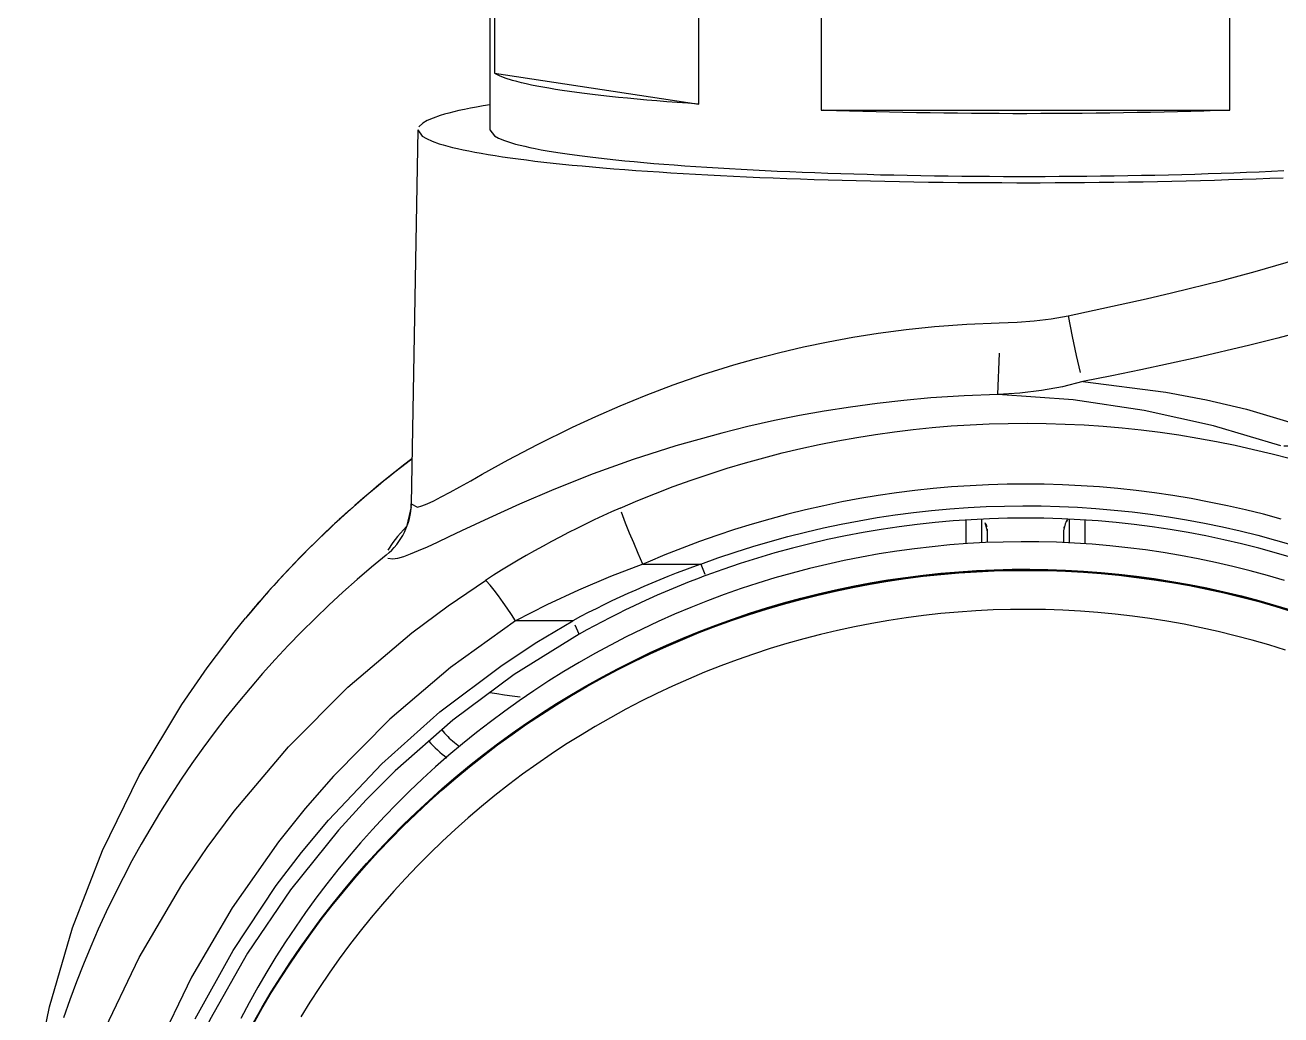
# Model space of a CAD drawing. Header units: millimetres. Extents: x 441156 to 441876, y 4514765 to 4515211.
# Drawn here: x 441489.4904 to 441489.6299, y 4515047.0373 to 4515047.1473 of the extents above; entities that cross this region are included whole.
import ezdxf

# ---------------------------------------------------------------- set-up
doc = ezdxf.new("R2010")
doc.units = ezdxf.units.MM
doc.layers.add('Terminale_sfiato', color=7, linetype='Continuous')

msp = doc.modelspace()

# ---------------------------------------------------------------- linework, layer by layer
at = {"layer": 'Terminale_sfiato', "color": 254, "linetype": 'Continuous'}
for p, q in [((441489.5420003175, 4515047.159725713), (441489.5420003175, 4515047.135699125)), ((441489.5425193608, 4515047.159042238), (441489.5425193608, 4515047.141989014)), ((441489.5652184797, 4515047.138562396), (441489.5652184797, 4515047.15561562)), ((441489.5788011986, 4515047.154932147), (441489.5788011986, 4515047.137878922)), ((441489.6241994364, 4515047.137878922), (441489.6241994364, 4515047.154932147)), ((441489.5425193608, 4515047.141989014), (441489.5652184797, 4515047.138562396)), ((441489.5788011986, 4515047.137878922), (441489.6241994364, 4515047.137878922)), ((441489.5340003962, 4515047.135708109), (441489.5332715531, 4515047.094111656)), ((441489.5332713887, 4515047.094083862), (441489.5332666024, 4515047.093933113)), ((441489.5948603352, 4515047.092320561), (441489.5948603352, 4515047.08968211)), ((441489.5966632903, 4515047.089787467), (441489.5966632903, 4515047.092422169)), ((441489.5970049705, 4515047.092064589), (441489.5972458005, 4515047.091117933)), ((441489.6057548344, 4515047.091117933), (441489.6059945646, 4515047.092060268)), ((441489.6063373446, 4515047.092422169), (441489.6063373446, 4515047.089787467)), ((441489.6081402998, 4515047.08968211), (441489.6081402998, 4515047.092320561)), ((441489.5972458005, 4515047.091117933), (441489.5972458005, 4515047.089814414)), ((441489.6057548344, 4515047.089814414), (441489.6057548344, 4515047.091117933)), ((441489.5590091589, 4515047.087413468), (441489.5654338136, 4515047.087413468)), ((441489.5512051327, 4515047.08112115), (441489.5448630988, 4515047.08112115)), ((441489.538061679, 4515047.067600005), (441489.5386421919, 4515047.067161098))]:
    msp.add_line(p, q, dxfattribs=at)
for points in [[(441489.5652184797, 4515047.138562396, 0), (441489.5640080833, 4515047.138645758, 0), (441489.5628228906, 4515047.138731827, 0), (441489.5616636984, 4515047.138820546, 0), (441489.5605312861, 4515047.138911853, 0), (441489.5594264147, 4515047.139005688, 0), (441489.5583498272, 4515047.139101989, 0), (441489.5573022472, 4515047.13920069, 0), (441489.5562843789, 4515047.139301725, 0), (441489.5552969066, 4515047.139405025, 0), (441489.5543404942, 4515047.139510523, 0), (441489.5534157844, 4515047.139618145, 0), (441489.5525233991, 4515047.139727821, 0), (441489.551663938, 4515047.139839477, 0), (441489.550837979, 4515047.139953037, 0), (441489.5500460773, 4515047.140068425, 0), (441489.5492887652, 4515047.140185564, 0), (441489.5485665518, 4515047.140304374, 0), (441489.5478799227, 4515047.140424777, 0), (441489.5472293393, 4515047.14054669, 0), (441489.5466152391, 4515047.140670032, 0), (441489.546038035, 4515047.140794721, 0), (441489.5454981147, 4515047.140920672, 0), (441489.5449958415, 4515047.141047801, 0), (441489.5445315529, 4515047.141176022, 0), (441489.5441055609, 4515047.141305248, 0), (441489.5437181521, 4515047.141435394, 0), (441489.5433695868, 4515047.141566372, 0), (441489.5430600994, 4515047.141698092, 0), (441489.5427898978, 4515047.141830469, 0), (441489.5425591638, 4515047.141963411, 0), (441489.5425193608, 4515047.141989014, 0)], [(441489.5420003175, 4515047.138477193, 0), (441489.541242084, 4515047.138350143, 0), (441489.5405195578, 4515047.138221523, 0), (441489.539833167, 4515047.138091408, 0), (441489.5391833183, 4515047.137959874, 0), (441489.5385703968, 4515047.137827002, 0), (441489.5379947659, 4515047.137692869, 0), (441489.5374567663, 4515047.137557553, 0), (441489.5369567171, 4515047.137421138, 0), (441489.5364949146, 4515047.137283701, 0), (441489.5360716323, 4515047.137145326, 0), (441489.5356871212, 4515047.137006093, 0), (441489.535341609, 4515047.136866085, 0), (441489.5350353006, 4515047.136725388, 0), (441489.5347683773, 4515047.136584081, 0), (441489.5345409975, 4515047.13644225, 0), (441489.5343532957, 4515047.136299978, 0), (441489.5342053833, 4515047.136157351, 0), (441489.534097348, 4515047.136014451, 0), (441489.5340292536, 4515047.135871366, 0), (441489.5340011406, 4515047.135728178, 0), (441489.5340003962, 4515047.135708109, 0)], [(441489.6241994364, 4515047.137878922, 0), (441489.6227659084, 4515047.137829243, 0), (441489.6213180848, 4515047.137782821, 0), (441489.6198569388, 4515047.137739685, 0), (441489.6183834528, 4515047.137699865, 0), (441489.6168986173, 4515047.137663389, 0), (441489.6154034304, 4515047.137630279, 0), (441489.6138988973, 4515047.137600559, 0), (441489.6123860293, 4515047.137574248, 0), (441489.6108658435, 4515047.137551365, 0), (441489.6093393619, 4515047.137531925, 0), (441489.6078076105, 4515047.13751594, 0), (441489.6062716191, 4515047.137503421, 0), (441489.6047324202, 4515047.137494378, 0), (441489.6031910486, 4515047.137488815, 0), (441489.6016485404, 4515047.137486737, 0), (441489.6001059326, 4515047.137488145, 0), (441489.598564262, 4515047.137493039, 0), (441489.5970245653, 4515047.137501414, 0), (441489.5954878774, 4515047.137513265, 0), (441489.5939552312, 4515047.137528584, 0), (441489.5924276572, 4515047.137547362, 0), (441489.5909061821, 4515047.137569585, 0), (441489.5893918289, 4515047.137595238, 0), (441489.5878856155, 4515047.137624304, 0), (441489.5863885544, 4515047.137656764, 0), (441489.5849016521, 4515047.137692596, 0), (441489.5834259081, 4515047.137731775, 0), (441489.5819623145, 4515047.137774276, 0), (441489.5805118551, 4515047.13782007, 0), (441489.579075505, 4515047.137869124, 0), (441489.5788011986, 4515047.137878922, 0)], [(441489.5340003962, 4515047.135708109, 0), (441489.5340178864, 4515047.135564908, 0), (441489.5340753646, 4515047.135421787, 0), (441489.5341727969, 4515047.13527883, 0), (441489.5343101255, 4515047.135136123, 0), (441489.5344872691, 4515047.134993748, 0), (441489.5347041226, 4515047.134851792, 0), (441489.5349605575, 4515047.134710338, 0), (441489.535256422, 4515047.13456947, 0), (441489.5355915407, 4515047.134429271, 0), (441489.535965715, 4515047.134289824, 0), (441489.5363787231, 4515047.134151214, 0), (441489.5368303204, 4515047.13401352, 0), (441489.5373202392, 4515047.133876825, 0), (441489.5378481892, 4515047.133741209, 0), (441489.5384138577, 4515047.133606754, 0), (441489.5390169093, 4515047.133473539, 0), (441489.5396569868, 4515047.133341643, 0), (441489.5403337107, 4515047.133211143, 0), (441489.5410466802, 4515047.133082118, 0), (441489.5417954728, 4515047.132954644, 0), (441489.5425796448, 4515047.132828796, 0), (441489.5433987313, 4515047.132704649, 0), (441489.5442522471, 4515047.132582276, 0), (441489.5451396866, 4515047.13246175, 0), (441489.5460605235, 4515047.132343143, 0), (441489.5470142126, 4515047.132226524, 0), (441489.5480001885, 4515047.132111963, 0), (441489.549017867, 4515047.131999528, 0), (441489.550066645, 4515047.131889285, 0), (441489.5511459011, 4515047.1317813, 0), (441489.5522549959, 4515047.131675635, 0), (441489.5533932719, 4515047.131572356, 0), (441489.5545600547, 4515047.131471522, 0), (441489.5557546529, 4515047.131373193, 0), (441489.5569763587, 4515047.131277427, 0), (441489.5582244481, 4515047.131184282, 0), (441489.5594981815, 4515047.131093811, 0), (441489.5607968041, 4515047.13100607, 0), (441489.5621195464, 4515047.13092111, 0), (441489.5634656246, 4515047.130838981, 0), (441489.5648342411, 4515047.130759732, 0), (441489.5662245848, 4515047.13068341, 0), (441489.5676358318, 4515047.130610061, 0), (441489.569067146, 4515047.130539726, 0), (441489.570517679, 4515047.13047245, 0), (441489.5719865715, 4515047.130408269, 0), (441489.5734729531, 4515047.130347225, 0), (441489.5749759427, 4515047.130289352, 0), (441489.5764946499, 4515047.130234685, 0), (441489.5780281748, 4515047.130183255, 0), (441489.5795756085, 4515047.130135095, 0), (441489.5811360342, 4515047.130090231, 0), (441489.5827085272, 4515047.13004869, 0), (441489.5842921556, 4515047.130010499, 0), (441489.5858859811, 4515047.129975677, 0), (441489.5874890592, 4515047.129944248, 0), (441489.5891004399, 4515047.129916229, 0), (441489.5907191685, 4515047.129891637, 0), (441489.5923442856, 4515047.129870486, 0), (441489.5939748284, 4515047.129852789, 0), (441489.5956098305, 4515047.129838556, 0), (441489.5972483231, 4515047.129827796, 0), (441489.5988893353, 4515047.129820515, 0), (441489.6005318948, 4515047.129816717, 0), (441489.6015003175, 4515047.129816112, 0)], [(441489.5420003175, 4515047.135699125, 0), (441489.5420203166, 4515047.135564682, 0), (441489.5420803007, 4515047.135430329, 0), (441489.5421802293, 4515047.135296157, 0), (441489.5423200352, 4515047.135162256, 0), (441489.5424996246, 4515047.135028715, 0), (441489.5427188766, 4515047.134895626, 0), (441489.5429776439, 4515047.134763076, 0), (441489.5432757525, 4515047.134631156, 0), (441489.5436130021, 4515047.134499953, 0), (441489.5439891658, 4515047.134369557, 0), (441489.5444039908, 4515047.134240055, 0), (441489.5448571984, 4515047.134111533, 0), (441489.5453484837, 4515047.133984079, 0), (441489.5458775166, 4515047.133857777, 0), (441489.5464439415, 4515047.133732714, 0), (441489.5470473774, 4515047.133608973, 0), (441489.5476874188, 4515047.133486636, 0), (441489.5483636354, 4515047.133365787, 0), (441489.5490755728, 4515047.133246506, 0), (441489.5498227521, 4515047.133128874, 0), (441489.5506046711, 4515047.13301297, 0), (441489.5514208043, 4515047.132898871, 0), (441489.552270603, 4515047.132786656, 0), (441489.5531534959, 4515047.132676397, 0), (441489.5540688895, 4515047.132568171, 0), (441489.5550161685, 4515047.13246205, 0), (441489.5559946959, 4515047.132358105, 0), (441489.5570038141, 4515047.132256405, 0), (441489.5580428447, 4515047.13215702, 0), (441489.5591110892, 4515047.132060017, 0), (441489.5602078293, 4515047.131965459, 0), (441489.5613323281, 4515047.131873412, 0), (441489.5624838293, 4515047.131783936, 0), (441489.563661559, 4515047.131697093, 0), (441489.5648647255, 4515047.13161294, 0), (441489.5660925199, 4515047.131531533, 0), (441489.5673441169, 4515047.131452928, 0), (441489.568618675, 4515047.131377177, 0), (441489.5699153375, 4515047.131304333, 0), (441489.5712332328, 4515047.131234442, 0), (441489.5725714748, 4515047.131167552, 0), (441489.5739291639, 4515047.131103709, 0), (441489.5753053876, 4515047.131042955, 0), (441489.5766992204, 4515047.130985332, 0), (441489.5781097256, 4515047.130930877, 0), (441489.5795359549, 4515047.130879628, 0), (441489.5809769496, 4515047.130831618, 0), (441489.5824317408, 4515047.130786881, 0), (441489.5838993508, 4515047.130745445, 0), (441489.5853787928, 4515047.13070734, 0), (441489.5868690725, 4515047.130672591, 0), (441489.5883691877, 4515047.13064122, 0), (441489.5898781304, 4515047.13061325, 0), (441489.5913948859, 4515047.130588698, 0), (441489.5929184346, 4515047.130567582, 0), (441489.5944477525, 4515047.130549916, 0), (441489.5959818113, 4515047.130535711, 0), (441489.59751958, 4515047.130524977, 0), (441489.5990600247, 4515047.130517721, 0), (441489.6006021098, 4515047.130513949, 0), (441489.6021447987, 4515047.130513662, 0), (441489.6036870544, 4515047.130516862, 0), (441489.6052278401, 4515047.130523545, 0), (441489.60676612, 4515047.130533706, 0), (441489.60830086, 4515047.130547341, 0), (441489.6098310284, 4515047.130564439, 0), (441489.6113555966, 4515047.130584989, 0), (441489.6128735396, 4515047.130608976, 0), (441489.6143838371, 4515047.130636386, 0), (441489.6158854737, 4515047.130667198, 0), (441489.6173774402, 4515047.130701393, 0), (441489.6188587333, 4515047.130738948, 0), (441489.6203283574, 4515047.130779837, 0), (441489.6217853245, 4515047.130824034, 0), (441489.6232286552, 4515047.130871507, 0), (441489.6246573793, 4515047.130922226, 0), (441489.6260705362, 4515047.130976156, 0), (441489.627467176, 4515047.131033261, 0), (441489.6288463599, 4515047.131093504, 0), (441489.6302071606, 4515047.131156841, 0)], [(441489.6015003175, 4515047.129816112, 0), (441489.603143333, 4515047.129817856, 0), (441489.6047853748, 4515047.129823083, 0), (441489.6064254701, 4515047.129831794, 0), (441489.6080626468, 4515047.12984398, 0), (441489.6096959349, 4515047.129859637, 0), (441489.6113243665, 4515047.129878754, 0), (441489.6129469767, 4515047.12990132, 0), (441489.6145628039, 4515047.12992732, 0), (441489.6161708907, 4515047.129956743, 0), (441489.6177702842, 4515047.129989567, 0), (441489.6193600364, 4515047.130025774, 0), (441489.6209392056, 4515047.130065344, 0), (441489.6225068559, 4515047.130108252, 0), (441489.6240620583, 4515047.130154473, 0), (441489.6256038913, 4515047.130203979, 0), (441489.6271314412, 4515047.130256742, 0), (441489.6286438029, 4515047.13031273, 0), (441489.6301400801, 4515047.13037191, 0)], [(441489.6062424244, 4515047.115026345, 0), (441489.6120238088, 4515047.116266929, 0), (441489.6148986222, 4515047.116913493, 0), (441489.617721311, 4515047.117572154, 0), (441489.6234502731, 4515047.11899832, 0), (441489.627002851, 4515047.119956998, 0), (441489.6304685271, 4515047.120960215, 0), (441489.6338611504, 4515047.122020239, 0), (441489.6370926165, 4515047.12311558, 0), (441489.6403868185, 4515047.124335483, 0), (441489.6435363743, 4515047.12561918, 0)], [(441489.6481997188, 4515047.118555205, 0), (441489.6432908225, 4515047.116700184, 0), (441489.638072486, 4515047.11497176, 0), (441489.6325791108, 4515047.113361578, 0), (441489.6295389925, 4515047.112544786, 0), (441489.6264372886, 4515047.111757099, 0), (441489.6204464837, 4515047.110344951, 0), (441489.6173779275, 4515047.109668105, 0), (441489.6143056426, 4515047.109016611, 0), (441489.6111003467, 4515047.108361031, 0), (441489.6078747786, 4515047.107722609, 0)], [(441489.5985626598, 4515047.114249313, 0), (441489.5986665576, 4515047.114252089, 0), (441489.6005605599, 4515047.114329726, 0), (441489.602454964, 4515047.114470642, 0), (441489.6043538784, 4515047.114695393, 0), (441489.6062424244, 4515047.115026345, 0)], [(441489.6062424244, 4515047.115026345, 0), (441489.6062899243, 4515047.114769446, 0), (441489.6063380057, 4515047.114512225, 0), (441489.6063866101, 4515047.114254995, 0), (441489.6064356783, 4515047.113998069, 0), (441489.6064851503, 4515047.113741761, 0), (441489.606534966, 4515047.113486382, 0), (441489.6065850648, 4515047.113232245, 0), (441489.6066353854, 4515047.112979657, 0), (441489.6066858667, 4515047.112728928, 0), (441489.6067364471, 4515047.112480362, 0), (441489.606787065, 4515047.112234263, 0), (441489.6068376589, 4515047.11199093, 0), (441489.6068881668, 4515047.11175066, 0), (441489.6069385274, 4515047.111513744, 0), (441489.6069886793, 4515047.111280474, 0), (441489.6070385614, 4515047.111051131, 0), (441489.607088113, 4515047.110825996, 0), (441489.6071372736, 4515047.110605343, 0), (441489.6071859833, 4515047.110389442, 0), (441489.6072341829, 4515047.110178553, 0), (441489.6072818136, 4515047.109972937, 0), (441489.6073288173, 4515047.109772841, 0), (441489.6073751368, 4515047.10957851, 0), (441489.6074207157, 4515047.109390181, 0), (441489.6074654984, 4515047.109208084, 0), (441489.6075094304, 4515047.10903244, 0), (441489.6075524581, 4515047.108863463, 0), (441489.6075945292, 4515047.108701359, 0), (441489.6076355923, 4515047.108546325, 0), (441489.6076755974, 4515047.108398551, 0), (441489.6077144959, 4515047.108258217, 0), (441489.6077522402, 4515047.108125493, 0), (441489.6077887844, 4515047.108000541, 0), (441489.6078240841, 4515047.107883514, 0), (441489.6078580961, 4515047.107774554, 0), (441489.6078747786, 4515047.107722609, 0)], [(441489.5332714806, 4515047.094102978, 0), (441489.5333145682, 4515047.093900713, 0), (441489.5334445826, 4515047.093776484, 0), (441489.533663492, 4515047.093729781, 0), (441489.5339692706, 4515047.093760359, 0), (441489.5344499366, 4515047.093896238, 0), (441489.5350508182, 4515047.094134763, 0), (441489.5357741386, 4515047.094472267, 0), (441489.5365983295, 4515047.094892481, 0), (441489.5375826691, 4515047.095420941, 0), (441489.5386814858, 4515047.096027962, 0), (441489.5398686067, 4515047.096691797, 0), (441489.5411585593, 4515047.097413592, 0), (441489.5440335445, 4515047.098997025, 0), (441489.5472841791, 4515047.10071444, 0), (441489.5511719471, 4515047.102640933, 0), (441489.5537546052, 4515047.103837817, 0), (441489.5564829609, 4515047.105028706, 0), (441489.5593733302, 4515047.106207544, 0), (441489.5623640203, 4515047.107338206, 0), (441489.5656561088, 4515047.108479152, 0), (441489.5690897516, 4515047.109555312, 0), (441489.5716141788, 4515047.110273313, 0), (441489.5742037232, 4515047.110946378, 0), (441489.5768553641, 4515047.111569693, 0), (441489.5795645512, 4515047.112138588, 0), (441489.5823271557, 4515047.112648629, 0), (441489.5851373964, 4515047.113095729, 0), (441489.5882542925, 4515047.113507597, 0), (441489.5914125207, 4515047.113835744, 0), (441489.5949744427, 4515047.11409856, 0), (441489.5985626598, 4515047.114249313, 0)], [(441489.5984422639, 4515047.106264065, 0), (441489.598453292, 4515047.106293979, 0), (441489.5984640573, 4515047.106332949, 0), (441489.5984745468, 4515047.106380927, 0), (441489.5984847476, 4515047.106437855, 0), (441489.5984946472, 4515047.106503665, 0), (441489.5985042338, 4515047.106578273, 0), (441489.5985134955, 4515047.106661591, 0), (441489.5985224211, 4515047.106753517, 0), (441489.5985309997, 4515047.106853939, 0), (441489.5985392208, 4515047.106962734, 0), (441489.5985470745, 4515047.107079769, 0), (441489.5985545511, 4515047.107204904, 0), (441489.5985616417, 4515047.107337984, 0), (441489.5985683374, 4515047.107478849, 0), (441489.5985746302, 4515047.107627324, 0), (441489.5985805125, 4515047.107783232, 0), (441489.5985859769, 4515047.10794638, 0), (441489.5985910169, 4515047.108116571, 0), (441489.5985956264, 4515047.108293598, 0), (441489.5985997996, 4515047.108477243, 0), (441489.5986035316, 4515047.108667284, 0), (441489.5986068178, 4515047.10886349, 0), (441489.5986096542, 4515047.10906562, 0), (441489.5986120373, 4515047.10927343, 0), (441489.5986139642, 4515047.109486666, 0), (441489.5986154326, 4515047.109705066, 0), (441489.5986164407, 4515047.109928368, 0), (441489.5986169872, 4515047.110156297, 0), (441489.5986170716, 4515047.110388575, 0), (441489.5986166936, 4515047.110624921, 0), (441489.5986158538, 4515047.110865046, 0), (441489.5986145532, 4515047.111108657, 0), (441489.5986127933, 4515047.111355458, 0), (441489.5986105763, 4515047.111605149, 0), (441489.5986079049, 4515047.111857424, 0), (441489.5986047824, 4515047.112111976, 0), (441489.5986012126, 4515047.112368497, 0), (441489.5985971997, 4515047.112626672, 0), (441489.5985927487, 4515047.112886187, 0), (441489.5985878651, 4515047.113146726, 0), (441489.5985825548, 4515047.113407971, 0), (441489.5985768242, 4515047.113669606, 0), (441489.5985706804, 4515047.113931309, 0), (441489.5985641307, 4515047.114192764, 0), (441489.5985626598, 4515047.114249313, 0)], [(441489.6078747786, 4515047.107722609, 0), (441489.6056049162, 4515047.107140596, 0), (441489.6032750946, 4515047.106715902, 0), (441489.6008770294, 4515047.106428897, 0), (441489.5984422639, 4515047.106264065, 0)], [(441489.6078747786, 4515047.107722609, 0), (441489.6170854003, 4515047.106546387, 0), (441489.6216182693, 4515047.105679084, 0), (441489.626055035, 4515047.104642273, 0), (441489.6349467455, 4515047.101987675, 0)], [(441489.5984422639, 4515047.106264065, 0), (441489.5947065846, 4515047.106126674, 0), (441489.590999175, 4515047.105887245, 0), (441489.587990495, 4515047.105616845, 0), (441489.5850183566, 4515047.105282558, 0), (441489.5820594573, 4515047.104882826, 0), (441489.5791516607, 4515047.104424535, 0), (441489.5792121982, 4515047.104434744, 0), (441489.5763903755, 4515047.103928596, 0), (441489.5736293388, 4515047.103373063, 0), (441489.570654633, 4515047.102706966, 0), (441489.5677646538, 4515047.101992066, 0), (441489.5626743947, 4515047.100567857, 0), (441489.557907847, 4515047.099040449, 0), (441489.5534797235, 4515047.09745168, 0), (441489.5491212573, 4515047.095729042, 0), (441489.5453013787, 4515047.094094734, 0), (441489.541879026, 4515047.092542491, 0), (441489.5388674997, 4515047.091126357, 0), (441489.5374360624, 4515047.090446853, 0), (441489.5361288949, 4515047.089831045, 0), (441489.5350216228, 4515047.089320709, 0), (441489.5340286146, 4515047.088881214, 0), (441489.5331486271, 4515047.088518097, 0), (441489.5323968349, 4515047.088242931, 0), (441489.5317439126, 4515047.08805242, 0), (441489.531225539, 4515047.087965299, 0), (441489.530683413, 4515047.088052179, 0), (441489.530496655, 4515047.088429924, 0)], [(441489.6298744871, 4515047.100551303, 0), (441489.6223899402, 4515047.102783445, 0), (441489.6146994697, 4515047.104498561, 0), (441489.6146727913, 4515047.104503513, 0), (441489.606817093, 4515047.105667056, 0), (441489.5984422639, 4515047.106264065, 0)], [(441489.5564925811, 4515047.093652365, 0), (441489.558435992, 4515047.094482267, 0), (441489.5603948138, 4515047.095275398, 0), (441489.5623683454, 4515047.096031475, 0), (441489.5643558808, 4515047.096750227, 0), (441489.5663567085, 4515047.097431396, 0), (441489.5683701126, 4515047.098074739, 0), (441489.5703953726, 4515047.098680026, 0), (441489.5724317638, 4515047.09924704, 0), (441489.5744785574, 4515047.099775579, 0), (441489.5765350208, 4515047.100265453, 0), (441489.5786004183, 4515047.100716486, 0), (441489.5806740108, 4515047.101128517, 0), (441489.582755056, 4515047.1015014, 0), (441489.5848428094, 4515047.101834999, 0), (441489.5869365238, 4515047.102129197, 0), (441489.58903545, 4515047.102383888, 0), (441489.5911388368, 4515047.10259898, 0), (441489.5932459315, 4515047.102774397, 0), (441489.5953559801, 4515047.102910076, 0), (441489.5974682275, 4515047.103005969, 0), (441489.5995819179, 4515047.10306204, 0), (441489.6016962947, 4515047.10307827, 0), (441489.6038106014, 4515047.103054654, 0), (441489.6059240813, 4515047.102991199, 0), (441489.6080359782, 4515047.102887928, 0), (441489.6101455363, 4515047.102744879, 0), (441489.6122520006, 4515047.102562102, 0), (441489.6143546173, 4515047.102339664, 0), (441489.616452634, 4515047.102077642, 0), (441489.6185453, 4515047.101776132, 0), (441489.6206318662, 4515047.101435241, 0), (441489.6227115861, 4515047.101055091, 0), (441489.6247837153, 4515047.100635818, 0), (441489.6268475125, 4515047.100177573, 0), (441489.628902239, 4515047.099680519, 0), (441489.6309471594, 4515047.099144833, 0)], [(441489.6349467455, 4515047.101987675, 0), (441489.6345404375, 4515047.101740872, 0), (441489.6341346245, 4515047.101516081, 0), (441489.633729801, 4515047.101313575, 0), (441489.6333264601, 4515047.101133602, 0), (441489.6329250933, 4515047.100976381, 0), (441489.6325261895, 4515047.100842101, 0), (441489.6321302349, 4515047.10073093, 0), (441489.6317377117, 4515047.100643001, 0), (441489.6313490982, 4515047.100578421, 0), (441489.6309648679, 4515047.100537268, 0), (441489.6305854889, 4515047.100519595, 0), (441489.6302114234, 4515047.100525421, 0), (441489.6298744871, 4515047.100551303, 0)], [(441489.6299181825, 4515047.092428818, 0), (441489.6279343171, 4515047.092960773, 0), (441489.6259404318, 4515047.093454152, 0), (441489.6239372825, 4515047.093908768, 0), (441489.6219256285, 4515047.094324448, 0), (441489.6199062321, 4515047.094701035, 0), (441489.617879859, 4515047.095038385, 0), (441489.6158472772, 4515047.095336372, 0), (441489.6138092572, 4515047.095594882, 0), (441489.6117665715, 4515047.095813816, 0), (441489.6097199942, 4515047.095993094, 0), (441489.6076703014, 4515047.096132645, 0), (441489.6056182698, 4515047.096232418, 0), (441489.6035646773, 4515047.096292375, 0), (441489.6015103023, 4515047.096312491, 0), (441489.5994559235, 4515047.096292762, 0), (441489.5974023196, 4515047.096233193, 0), (441489.5953502691, 4515047.096133807, 0), (441489.5933005497, 4515047.095994642, 0), (441489.5912539386, 4515047.095815751, 0), (441489.5892112112, 4515047.0955972, 0), (441489.5871731421, 4515047.095339075, 0), (441489.5851405038, 4515047.095041472, 0), (441489.5831140666, 4515047.094704502, 0), (441489.5810945988, 4515047.094328296, 0), (441489.5790828658, 4515047.093912996, 0), (441489.5770796302, 4515047.093458758, 0), (441489.5750856512, 4515047.092965755, 0), (441489.5731016847, 4515047.092434173, 0), (441489.5711284829, 4515047.091864215, 0), (441489.5691667934, 4515047.091256097, 0), (441489.5672173601, 4515047.090610048, 0), (441489.5652809218, 4515047.089926314, 0), (441489.5633582124, 4515047.089205152, 0), (441489.5614499609, 4515047.08844684, 0), (441489.5595568905, 4515047.087651661, 0), (441489.5590091589, 4515047.087413468, 0)], [(441489.5332598775, 4515047.093803239, 0), (441489.5332274046, 4515047.093433643, 0), (441489.5331740882, 4515047.093060212, 0), (441489.5331081276, 4515047.092725728, 0), (441489.5330336089, 4515047.092425919, 0), (441489.5329534581, 4515047.09215661, 0), (441489.5328698803, 4515047.091914463, 0), (441489.5327848241, 4515047.091697417, 0), (441489.5327004732, 4515047.091505043, 0), (441489.5326198461, 4515047.091338987, 0), (441489.5325476482, 4515047.091203683, 0), (441489.5324915914, 4515047.091107505, 0), (441489.5324644758, 4515047.091064523, 0), (441489.5324640518, 4515047.091063887, 0)], [(441489.5590091589, 4515047.087413468, 0), (441489.5589213282, 4515047.087612697, 0), (441489.5588336046, 4515047.087812347, 0), (441489.5587460948, 4515047.088012175, 0), (441489.5586589056, 4515047.088211937, 0), (441489.5585721431, 4515047.08841139, 0), (441489.558485913, 4515047.088610291, 0), (441489.5584003204, 4515047.088808397, 0), (441489.5583154696, 4515047.089005467, 0), (441489.5582314639, 4515047.089201261, 0), (441489.5581484058, 4515047.089395541, 0), (441489.5580663963, 4515047.089588069, 0), (441489.5579855355, 4515047.089778612, 0), (441489.5579059218, 4515047.089966938, 0), (441489.5578276522, 4515047.090152815, 0), (441489.5577508221, 4515047.090336019, 0), (441489.5576755251, 4515047.090516326, 0), (441489.5576018529, 4515047.090693516, 0), (441489.5575298953, 4515047.090867374, 0), (441489.5574597399, 4515047.091037687, 0), (441489.5573914723, 4515047.091204248, 0), (441489.5573251756, 4515047.091366854, 0), (441489.5572609305, 4515047.091525308, 0), (441489.5571988154, 4515047.091679416, 0), (441489.5571389059, 4515047.09182899, 0), (441489.5570812751, 4515047.091973848, 0), (441489.5570259931, 4515047.092113813, 0), (441489.5569731272, 4515047.092248715, 0), (441489.5569227419, 4515047.09237839, 0), (441489.5568748987, 4515047.092502681, 0), (441489.5568296557, 4515047.092621434, 0), (441489.556787068, 4515047.092734504, 0), (441489.5567471877, 4515047.092841757, 0), (441489.5567100632, 4515047.092943059, 0), (441489.5566757398, 4515047.093038289, 0), (441489.5566442593, 4515047.093127329, 0), (441489.5566156601, 4515047.09321007, 0), (441489.556589977, 4515047.093286414, 0), (441489.5565672413, 4515047.093356266, 0), (441489.5565474807, 4515047.093419541, 0), (441489.5565307193, 4515047.093476162, 0), (441489.5565169774, 4515047.093526061, 0), (441489.5565062719, 4515047.093569176, 0), (441489.5564986158, 4515047.093605455, 0), (441489.5564940184, 4515047.093634853, 0), (441489.5564925811, 4515047.093652365, 0)], [(441489.5654338136, 4515047.087413468, 0), (441489.5673432057, 4515047.088102443, 0), (441489.5692658489, 4515047.088753821, 0), (441489.5712009973, 4515047.08936735, 0), (441489.5731479002, 4515047.089942791, 0), (441489.5751058022, 4515047.090479922, 0), (441489.5770739438, 4515047.090978534, 0), (441489.5790515615, 4515047.091438433, 0), (441489.5810378881, 4515047.091859441, 0), (441489.583032153, 4515047.092241396, 0), (441489.5850335825, 4515047.092584147, 0), (441489.5870414002, 4515047.092887564, 0), (441489.5890548271, 4515047.093151527, 0), (441489.5910730822, 4515047.093375935, 0), (441489.5930953826, 4515047.0935607, 0), (441489.5951209435, 4515047.093705752, 0), (441489.5971489793, 4515047.093811032, 0), (441489.5991787032, 4515047.093876502, 0), (441489.6012093278, 4515047.093902134, 0), (441489.6032400652, 4515047.09388792, 0), (441489.6052701276, 4515047.093833866, 0), (441489.6072987277, 4515047.09373999, 0), (441489.6093250783, 4515047.093606331, 0), (441489.6113483933, 4515047.093432941, 0), (441489.6133678877, 4515047.093219885, 0), (441489.6153827782, 4515047.092967247, 0), (441489.6173922831, 4515047.092675125, 0), (441489.6193956228, 4515047.092343633, 0), (441489.6213920201, 4515047.091972899, 0), (441489.6233807005, 4515047.091563066, 0), (441489.6253608925, 4515047.091114295, 0), (441489.627331828, 4515047.090626758, 0), (441489.6292927422, 4515047.090100645, 0), (441489.6312428745, 4515047.08953616, 0)], [(441489.6313166996, 4515047.088080622, 0), (441489.6293837184, 4515047.088650887, 0), (441489.6274397603, 4515047.089182835, 0), (441489.6254855905, 4515047.089676256, 0), (441489.6235219786, 4515047.090130957, 0), (441489.6215496973, 4515047.090546758, 0), (441489.6195695231, 4515047.090923496, 0), (441489.6175822357, 4515047.091261022, 0), (441489.6155886172, 4515047.091559203, 0), (441489.6135894526, 4515047.091817923, 0), (441489.6115855289, 4515047.092037079, 0), (441489.6095776349, 4515047.092216584, 0), (441489.6075665611, 4515047.09235637, 0), (441489.6055530992, 4515047.092456379, 0), (441489.6035380418, 4515047.092516573, 0), (441489.6015221822, 4515047.092536929, 0), (441489.5995063141, 4515047.092517437, 0), (441489.5974912309, 4515047.092458108, 0), (441489.595477726, 4515047.092358961, 0), (441489.5934665919, 4515047.092220038, 0), (441489.5914586206, 4515047.092041393, 0), (441489.5894546023, 4515047.091823096, 0), (441489.5874553261, 4515047.091565234, 0), (441489.585461579, 4515047.091267907, 0), (441489.5834741459, 4515047.090931233, 0), (441489.5814938092, 4515047.090555345, 0), (441489.5795213485, 4515047.090140389, 0), (441489.5775575402, 4515047.089686531, 0), (441489.5756031575, 4515047.089193947, 0), (441489.5736589698, 4515047.088662833, 0), (441489.5717257424, 4515047.088093397, 0), (441489.5698042364, 4515047.087485864, 0), (441489.5678952083, 4515047.086840472, 0), (441489.5659994094, 4515047.086157476, 0), (441489.5659584394, 4515047.086142246, 0)], [(441489.5327392268, 4515047.09161775, 0), (441489.5323968349, 4515047.091241607, 0), (441489.5317446374, 4515047.090485732, 0), (441489.531225539, 4515047.089825035, 0), (441489.530683413, 4515047.088988698, 0), (441489.530496655, 4515047.088429924, 0)], [(441489.6302738739, 4515047.085603641, 0), (441489.6283754857, 4515047.086163661, 0), (441489.6264661283, 4515047.08668536, 0), (441489.6245465811, 4515047.087168529, 0), (441489.6226176275, 4515047.087612968, 0), (441489.6206800548, 4515047.088018496, 0), (441489.6187346537, 4515047.088384948, 0), (441489.6167822185, 4515047.088712174, 0), (441489.6148235459, 4515047.089000041, 0), (441489.6128594354, 4515047.089248431, 0), (441489.6108906887, 4515047.089457243, 0), (441489.6089181092, 4515047.089626391, 0), (441489.6069425021, 4515047.089755807, 0), (441489.6049646739, 4515047.089845438, 0), (441489.6029854316, 4515047.089895247, 0), (441489.6010055831, 4515047.089905214, 0), (441489.5990259366, 4515047.089875334, 0), (441489.5970473, 4515047.08980562, 0), (441489.595070481, 4515047.089696101, 0), (441489.5930962862, 4515047.089546821, 0), (441489.5911255216, 4515047.089357841, 0), (441489.5891589915, 4515047.089129237, 0), (441489.5871974986, 4515047.088861105, 0), (441489.5852418434, 4515047.088553553, 0), (441489.5832928242, 4515047.088206705, 0), (441489.5813512363, 4515047.087820705, 0), (441489.5794178724, 4515047.087395709, 0), (441489.5774935215, 4515047.086931891, 0), (441489.575578969, 4515047.08642944, 0), (441489.5736749964, 4515047.085888563, 0), (441489.5717823809, 4515047.085309478, 0), (441489.5699018947, 4515047.084692422, 0), (441489.5680343055, 4515047.084037649, 0), (441489.5661803756, 4515047.083345423, 0), (441489.5643408616, 4515047.082616028, 0), (441489.5625165144, 4515047.081849763, 0), (441489.5607080785, 4515047.081046939, 0), (441489.5589162921, 4515047.080207884, 0), (441489.5571418864, 4515047.079332941, 0), (441489.5553855859, 4515047.078422467, 0), (441489.5536481071, 4515047.077476834, 0), (441489.5519301594, 4515047.076496427, 0), (441489.5502324438, 4515047.075481646, 0), (441489.5485556534, 4515047.074432906, 0), (441489.5469004725, 4515047.073350635, 0), (441489.5452675768, 4515047.072235275, 0), (441489.5436576325, 4515047.07108728, 0), (441489.5420712969, 4515047.069907119, 0), (441489.5405092174, 4515047.068695275, 0), (441489.5389720316, 4515047.067452242, 0), (441489.537460367, 4515047.066178526, 0), (441489.5359748403, 4515047.064874647, 0), (441489.5345160582, 4515047.063541139, 0), (441489.5330846158, 4515047.062178546, 0), (441489.5316810975, 4515047.060787423, 0), (441489.5303060761, 4515047.059368338, 0), (441489.5289601128, 4515047.057921871, 0), (441489.5276437571, 4515047.056448611, 0), (441489.5263575461, 4515047.054949161, 0), (441489.5251020048, 4515047.053424131, 0), (441489.5238776457, 4515047.051874146, 0), (441489.5226849685, 4515047.050299836, 0), (441489.5215244601, 4515047.048701845, 0), (441489.520396594, 4515047.047080825, 0), (441489.5193018307, 4515047.045437438, 0), (441489.5182406168, 4515047.043772355, 0), (441489.5172133857, 4515047.042086254, 0), (441489.5162205565, 4515047.040379824, 0), (441489.5152625345, 4515047.038653763, 0), (441489.5143397107, 4515047.036908773, 0)], [(441489.530496655, 4515047.088429924, 0), (441489.5288601176, 4515047.087082083, 0), (441489.527249356, 4515047.085703772, 0), (441489.5256649419, 4515047.08429548, 0), (441489.5241074375, 4515047.082857707, 0), (441489.5225773953, 4515047.081390962, 0), (441489.5210753584, 4515047.079895766, 0), (441489.5196018597, 4515047.078372651, 0), (441489.5181574221, 4515047.076822156, 0), (441489.5167425582, 4515047.075244831, 0), (441489.51535777, 4515047.073641237, 0), (441489.5140035489, 4515047.072011942, 0), (441489.5126803754, 4515047.070357525, 0), (441489.511388719, 4515047.068678572, 0), (441489.5101290381, 4515047.066975679, 0), (441489.5089017796, 4515047.065249451, 0), (441489.5077073791, 4515047.063500499, 0), (441489.5065462604, 4515047.061729446, 0), (441489.5054188354, 4515047.059936918, 0), (441489.5043255044, 4515047.058123553, 0), (441489.503266655, 4515047.056289994, 0), (441489.5022426633, 4515047.05443689, 0), (441489.5012538924, 4515047.052564901, 0), (441489.5003006933, 4515047.05067469, 0), (441489.4993834041, 4515047.048766927, 0), (441489.4985023504, 4515047.04684229, 0), (441489.4976578449, 4515047.044901462, 0), (441489.4968501871, 4515047.042945131, 0), (441489.4960796636, 4515047.040973992, 0), (441489.495346548, 4515047.038988744, 0), (441489.4946511003, 4515047.036990091, 0)], [(441489.5157369372, 4515047.036468334, 0), (441489.5167124041, 4515047.038184672, 0), (441489.5177224775, 4515047.039881028, 0), (441489.518766745, 4515047.041556711, 0), (441489.5198447804, 4515047.043211036, 0), (441489.5209561438, 4515047.044843328, 0), (441489.5221003816, 4515047.046452921, 0), (441489.5232770265, 4515047.048039158, 0), (441489.5244855987, 4515047.049601391, 0), (441489.5257256045, 4515047.051138983, 0), (441489.526996538, 4515047.052651307, 0), (441489.5282978805, 4515047.054137744, 0), (441489.5296291008, 4515047.055597688, 0), (441489.5309896555, 4515047.057030545, 0), (441489.5323789893, 4515047.058435727, 0), (441489.5337965352, 4515047.059812662, 0), (441489.5352417145, 4515047.061160789, 0), (441489.5367139375, 4515047.062479557, 0), (441489.5382126033, 4515047.063768426, 0), (441489.5397371001, 4515047.065026873, 0), (441489.5412868058, 4515047.066254382, 0), (441489.5428610877, 4515047.067450453, 0), (441489.5444593034, 4515047.068614597, 0), (441489.5460808006, 4515047.069746342, 0), (441489.5477249175, 4515047.070845221, 0), (441489.5493909828, 4515047.071910789, 0), (441489.5510783168, 4515047.07294261, 0), (441489.5527862307, 4515047.073940263, 0), (441489.5545140274, 4515047.074903341, 0), (441489.5562610016, 4515047.075831451, 0), (441489.5580264404, 4515047.076724214, 0), (441489.5598096232, 4515047.077581265, 0), (441489.5616098222, 4515047.078402255, 0), (441489.5634263025, 4515047.079186848, 0), (441489.5652583229, 4515047.079934726, 0), (441489.5671051356, 4515047.080645581, 0), (441489.5689659867, 4515047.081319124, 0), (441489.5708401169, 4515047.08195508, 0), (441489.572726761, 4515047.08255319, 0), (441489.5746251493, 4515047.083113209, 0), (441489.5765345066, 4515047.083634909, 0), (441489.5784540538, 4515047.084118078, 0), (441489.5803830075, 4515047.084562517, 0), (441489.5823205803, 4515047.084968044, 0), (441489.5842659812, 4515047.085334497, 0), (441489.5862184165, 4515047.085661723, 0), (441489.5881770891, 4515047.085949589, 0), (441489.5901411995, 4515047.08619798, 0), (441489.5921099463, 4515047.086406792, 0), (441489.5940825258, 4515047.08657594, 0), (441489.5960581328, 4515047.086705356, 0), (441489.5980359612, 4515047.086794987, 0), (441489.6000152034, 4515047.086844795, 0), (441489.6019950518, 4515047.086854762, 0), (441489.6039746984, 4515047.086824883, 0), (441489.6059533349, 4515047.08675517, 0), (441489.607930154, 4515047.08664565, 0), (441489.6099043487, 4515047.08649637, 0), (441489.6118751133, 4515047.08630739, 0), (441489.6138416434, 4515047.086078786, 0), (441489.6158031364, 4515047.085810654, 0), (441489.6177587916, 4515047.085503101, 0), (441489.6197078109, 4515047.085156254, 0), (441489.6216493986, 4515047.084770254, 0), (441489.6235827626, 4515047.084345258, 0), (441489.6255071135, 4515047.083881441, 0), (441489.6274216659, 4515047.083378989, 0), (441489.6293256385, 4515047.082838112, 0), (441489.6312182542, 4515047.082259026, 0)], [(441489.5157369372, 4515047.036424756, 0), (441489.5167124041, 4515047.038141094, 0), (441489.5177224775, 4515047.039837451, 0), (441489.518766745, 4515047.041513133, 0), (441489.5198447804, 4515047.043167458, 0), (441489.5209561438, 4515047.044799751, 0), (441489.5221003816, 4515047.046409343, 0), (441489.5232770265, 4515047.04799558, 0), (441489.5244855987, 4515047.049557813, 0), (441489.5257256045, 4515047.051095406, 0), (441489.526996538, 4515047.052607728, 0), (441489.5282978805, 4515047.054094166, 0), (441489.5296291008, 4515047.055554111, 0), (441489.5309896555, 4515047.056986966, 0), (441489.5323789893, 4515047.058392148, 0), (441489.5337965352, 4515047.059769085, 0), (441489.5352417145, 4515047.061117211, 0), (441489.5367139375, 4515047.062435978, 0), (441489.5382126033, 4515047.063724848, 0), (441489.5397371001, 4515047.064983294, 0), (441489.5412868058, 4515047.066210804, 0), (441489.5428610877, 4515047.067406875, 0), (441489.5444593034, 4515047.06857102, 0), (441489.5460808006, 4515047.069702763, 0), (441489.5477249175, 4515047.070801643, 0), (441489.5493909828, 4515047.071867211, 0), (441489.5510783168, 4515047.072899032, 0), (441489.5527862307, 4515047.073896686, 0), (441489.5545140274, 4515047.074859763, 0), (441489.5562610016, 4515047.075787873, 0), (441489.5580264404, 4515047.076680636, 0), (441489.5598096232, 4515047.077537687, 0), (441489.5616098222, 4515047.078358677, 0), (441489.5634263025, 4515047.079143271, 0), (441489.5652583229, 4515047.079891147, 0), (441489.5671051356, 4515047.080602002, 0), (441489.5689659867, 4515047.081275546, 0), (441489.5708401169, 4515047.081911502, 0), (441489.572726761, 4515047.082509612, 0), (441489.5746251493, 4515047.083069632, 0), (441489.5765345066, 4515047.083591332, 0), (441489.5784540538, 4515047.0840745, 0), (441489.5803830075, 4515047.084518938, 0), (441489.5823205803, 4515047.084924467, 0), (441489.5842659812, 4515047.085290919, 0), (441489.5862184165, 4515047.085618145, 0), (441489.5881770891, 4515047.085906012, 0), (441489.5901411995, 4515047.086154402, 0), (441489.5921099463, 4515047.086363214, 0), (441489.5940825258, 4515047.086532363, 0), (441489.5960581328, 4515047.086661778, 0), (441489.5980359612, 4515047.086751409, 0), (441489.6000152034, 4515047.086801218, 0), (441489.6019950518, 4515047.086811185, 0), (441489.6039746984, 4515047.086781305, 0), (441489.6059533349, 4515047.086711591, 0), (441489.607930154, 4515047.086602072, 0), (441489.6099043487, 4515047.086452791, 0), (441489.6118751133, 4515047.086263811, 0), (441489.6138416434, 4515047.086035209, 0), (441489.6158031364, 4515047.085767076, 0), (441489.6177587916, 4515047.085459523, 0), (441489.6197078109, 4515047.085112676, 0), (441489.6216493986, 4515047.084726675, 0), (441489.6235827626, 4515047.08430168, 0), (441489.6255071135, 4515047.083837862, 0), (441489.6274216659, 4515047.083335412, 0), (441489.6293256385, 4515047.082794534, 0), (441489.6312182542, 4515047.082215449, 0)], [(441489.5157369372, 4515047.0363376, 0), (441489.5167124041, 4515047.038053938, 0), (441489.5177224775, 4515047.039750295, 0), (441489.518766745, 4515047.041425978, 0), (441489.5198447804, 4515047.043080303, 0), (441489.5209561438, 4515047.044712595, 0), (441489.5221003816, 4515047.046322187, 0), (441489.5232770265, 4515047.047908424, 0), (441489.5244855987, 4515047.049470657, 0), (441489.5257256045, 4515047.05100825, 0), (441489.526996538, 4515047.052520573, 0), (441489.5282978805, 4515047.054007011, 0), (441489.5296291008, 4515047.055466955, 0), (441489.5309896555, 4515047.05689981, 0), (441489.5323789893, 4515047.058304993, 0), (441489.5337965352, 4515047.059681929, 0), (441489.5352417145, 4515047.061030055, 0), (441489.5367139375, 4515047.062348823, 0), (441489.5382126033, 4515047.063637692, 0), (441489.5397371001, 4515047.064896139, 0), (441489.5412868058, 4515047.066123649, 0), (441489.5428610877, 4515047.067319719, 0), (441489.5444593034, 4515047.068483864, 0), (441489.5460808006, 4515047.069615607, 0), (441489.5477249175, 4515047.070714488, 0), (441489.5493909828, 4515047.071780056, 0), (441489.5510783168, 4515047.072811876, 0), (441489.5527862307, 4515047.07380953, 0), (441489.5545140274, 4515047.074772608, 0), (441489.5562610016, 4515047.075700717, 0), (441489.5580264404, 4515047.07659348, 0), (441489.5598096232, 4515047.077450532, 0), (441489.5616098222, 4515047.078271521, 0), (441489.5634263025, 4515047.079056115, 0), (441489.5652583229, 4515047.079803992, 0), (441489.5671051356, 4515047.080514847, 0), (441489.5689659867, 4515047.08118839, 0), (441489.5708401169, 4515047.081824346, 0), (441489.572726761, 4515047.082422457, 0), (441489.5746251493, 4515047.082982476, 0), (441489.5765345066, 4515047.083504176, 0), (441489.5784540538, 4515047.083987344, 0), (441489.5803830075, 4515047.084431783, 0), (441489.5823205803, 4515047.084837311, 0), (441489.5842659812, 4515047.085203763, 0), (441489.5862184165, 4515047.085530989, 0), (441489.5881770891, 4515047.085818856, 0), (441489.5901411995, 4515047.086067246, 0), (441489.5921099463, 4515047.086276058, 0), (441489.5940825258, 4515047.086445207, 0), (441489.5960581328, 4515047.086574622, 0), (441489.5980359612, 4515047.086664253, 0), (441489.6000152034, 4515047.086714062, 0), (441489.6019950518, 4515047.086724029, 0), (441489.6039746984, 4515047.086694149, 0), (441489.6059533349, 4515047.086624435, 0), (441489.607930154, 4515047.086514916, 0), (441489.6099043487, 4515047.086365636, 0), (441489.6118751133, 4515047.086176656, 0), (441489.6138416434, 4515047.085948053, 0), (441489.6158031364, 4515047.08567992, 0), (441489.6177587916, 4515047.085372368, 0), (441489.6197078109, 4515047.08502552, 0), (441489.6216493986, 4515047.08463952, 0), (441489.6235827626, 4515047.084214524, 0), (441489.6255071135, 4515047.083750706, 0), (441489.6274216659, 4515047.083248256, 0), (441489.6293256385, 4515047.082707378, 0), (441489.6312182542, 4515047.082128293, 0)], [(441489.5590091589, 4515047.087413468, 0), (441489.5554053656, 4515047.0860361, 0), (441489.5518457309, 4515047.084531349, 0), (441489.5483250983, 4515047.082891835, 0), (441489.5448630988, 4515047.08112115, 0)], [(441489.5654338136, 4515047.087413468, 0), (441489.5654521256, 4515047.087364692, 0), (441489.5654704152, 4515047.087316135, 0), (441489.5654886603, 4515047.087267856, 0), (441489.5655068386, 4515047.087219913, 0), (441489.5655249278, 4515047.087172367, 0), (441489.5655429061, 4515047.087125272, 0), (441489.5655607514, 4515047.087078688, 0), (441489.5655784421, 4515047.087032671, 0), (441489.5655959566, 4515047.086987277, 0), (441489.5656132735, 4515047.086942563, 0), (441489.5656303718, 4515047.08689858, 0), (441489.5656472307, 4515047.086855385, 0), (441489.5656638294, 4515047.086813029, 0), (441489.565680148, 4515047.086771564, 0), (441489.5656961664, 4515047.08673104, 0), (441489.5657118653, 4515047.086691506, 0), (441489.5657272253, 4515047.086653012, 0), (441489.5657422279, 4515047.086615603, 0), (441489.5657568547, 4515047.086579326, 0), (441489.5657710879, 4515047.086544224, 0), (441489.5657849102, 4515047.086510341, 0), (441489.5657983048, 4515047.086477716, 0), (441489.5658112553, 4515047.086446392, 0), (441489.5658237459, 4515047.086416405, 0), (441489.5658357615, 4515047.086387792, 0), (441489.5658472873, 4515047.086360588, 0), (441489.5658583094, 4515047.086334825, 0), (441489.5658688143, 4515047.086310538, 0), (441489.5658787892, 4515047.086287752, 0), (441489.5658882221, 4515047.086266497, 0), (441489.5658971012, 4515047.086246799, 0), (441489.5659054159, 4515047.086228682, 0), (441489.5659131561, 4515047.086212167, 0), (441489.5659203122, 4515047.086197276, 0), (441489.5659268756, 4515047.086184025, 0), (441489.5659328384, 4515047.086172431, 0), (441489.5659381931, 4515047.086162508, 0), (441489.5659429333, 4515047.08615427, 0), (441489.5659470532, 4515047.086147725, 0), (441489.5659505478, 4515047.08614288, 0), (441489.5659534128, 4515047.086139743, 0), (441489.5659556449, 4515047.086138318, 0), (441489.5659572411, 4515047.086138605, 0), (441489.5659581996, 4515047.086140605, 0), (441489.5659584394, 4515047.086142246, 0)], [(441489.4988738353, 4515047.034957265, 0), (441489.4989957574, 4515047.035239968, 0), (441489.5030485467, 4515047.043682653, 0), (441489.5077821739, 4515047.051759913, 0), (441489.5105940657, 4515047.055928484, 0), (441489.5135868589, 4515047.059967706, 0), (441489.5196202574, 4515047.067115763, 0), (441489.526220132, 4515047.073739656, 0), (441489.5333433964, 4515047.07979393, 0), (441489.5373611333, 4515047.082789647, 0), (441489.5415084865, 4515047.085603304, 0)], [(441489.5448630988, 4515047.08112115, 0), (441489.5447439784, 4515047.081302028, 0), (441489.5446250032, 4515047.081481752, 0), (441489.5445063181, 4515047.081660102, 0), (441489.5443880676, 4515047.081836863, 0), (441489.5442703959, 4515047.082011819, 0), (441489.5441534463, 4515047.082184755, 0), (441489.5440373613, 4515047.082355463, 0), (441489.5439222824, 4515047.082523732, 0), (441489.5438083497, 4515047.082689361, 0), (441489.543695702, 4515047.082852145, 0), (441489.5435844766, 4515047.083011886, 0), (441489.5434748091, 4515047.08316839, 0), (441489.5433668329, 4515047.083321467, 0), (441489.5432606798, 4515047.083470929, 0), (441489.5431564788, 4515047.083616595, 0), (441489.5430543572, 4515047.083758287, 0), (441489.5429544393, 4515047.083895833, 0), (441489.5428568468, 4515047.084029065, 0), (441489.5427616985, 4515047.084157821, 0), (441489.5426691105, 4515047.084281943, 0), (441489.5425791955, 4515047.084401281, 0), (441489.5424920631, 4515047.084515689, 0), (441489.5424078195, 4515047.084625028, 0), (441489.5423265672, 4515047.084729165, 0), (441489.5422484053, 4515047.084827972, 0), (441489.5421734291, 4515047.084921329, 0), (441489.5421017297, 4515047.085009124, 0), (441489.5420333947, 4515047.085091247, 0), (441489.5419685072, 4515047.085167601, 0), (441489.5419071463, 4515047.085238091, 0), (441489.5418493869, 4515047.085302631, 0), (441489.5417952991, 4515047.085361145, 0), (441489.541744949, 4515047.085413557, 0), (441489.5416983979, 4515047.085459808, 0), (441489.5416557025, 4515047.085499839, 0), (441489.5416169148, 4515047.085533602, 0), (441489.541582082, 4515047.085561055, 0), (441489.5415512467, 4515047.085582166, 0), (441489.5415244464, 4515047.085596908, 0), (441489.5415084865, 4515047.085603304, 0)], [(441489.6303956774, 4515047.077857825, 0), (441489.6285444679, 4515047.078432624, 0), (441489.6266817505, 4515047.078969262, 0), (441489.6248083179, 4515047.079467509, 0), (441489.6229249673, 4515047.079927153, 0), (441489.6210325001, 4515047.080348, 0), (441489.6191317215, 4515047.08072987, 0), (441489.6172234404, 4515047.0810726, 0), (441489.6153084687, 4515047.081376045, 0), (441489.6133876214, 4515047.081640075, 0), (441489.6114617159, 4515047.081864579, 0), (441489.6095315715, 4515047.08204946, 0), (441489.6075980097, 4515047.08219464, 0), (441489.6056618532, 4515047.082300058, 0), (441489.6037239258, 4515047.082365667, 0), (441489.6017850523, 4515047.082391442, 0), (441489.5998460577, 4515047.08237737, 0), (441489.5979077669, 4515047.082323456, 0), (441489.5959710049, 4515047.082229726, 0), (441489.5940365956, 4515047.082096217, 0), (441489.5921053624, 4515047.081922988, 0), (441489.5901781269, 4515047.081710111, 0), (441489.5882557092, 4515047.081457678, 0), (441489.5863389273, 4515047.081165796, 0), (441489.584428597, 4515047.080834589, 0), (441489.582525531, 4515047.080464198, 0), (441489.5806305392, 4515047.08005478, 0), (441489.5787444279, 4515047.07960651, 0), (441489.5768679997, 4515047.079119579, 0), (441489.5750020531, 4515047.078594193, 0), (441489.573147382, 4515047.078030576, 0), (441489.5713047757, 4515047.077428969, 0), (441489.5694750182, 4515047.076789626, 0), (441489.5676588881, 4515047.076112821, 0), (441489.5658571583, 4515047.075398841, 0), (441489.5640705954, 4515047.07464799, 0), (441489.5622999595, 4515047.073860587, 0), (441489.5605460043, 4515047.073036968, 0), (441489.5588094759, 4515047.072177483, 0), (441489.5570911134, 4515047.071282497, 0), (441489.5553916479, 4515047.070352392, 0), (441489.5537118025, 4515047.069387564, 0), (441489.5520522922, 4515047.068388422, 0), (441489.550413823, 4515047.067355392, 0), (441489.5487970922, 4515047.066288914, 0), (441489.5472027877, 4515047.065189441, 0), (441489.5456315879, 4515047.064057441, 0), (441489.5440841615, 4515047.062893397, 0), (441489.5425611667, 4515047.061697803, 0), (441489.5410632518, 4515047.060471168, 0), (441489.5395910541, 4515047.059214014, 0), (441489.5381452001, 4515047.057926875, 0), (441489.536726305, 4515047.0566103, 0), (441489.5353349725, 4515047.055264849, 0), (441489.5339717948, 4515047.053891095, 0), (441489.5326373518, 4515047.052489622, 0), (441489.5313322115, 4515047.051061026, 0), (441489.5300569291, 4515047.049605914, 0), (441489.5288120473, 4515047.048124908, 0), (441489.527598096, 4515047.046618636, 0), (441489.5264155915, 4515047.045087739, 0), (441489.5252650371, 4515047.04353287, 0), (441489.5241469225, 4515047.041954689, 0), (441489.5230617232, 4515047.040353867, 0), (441489.5220099012, 4515047.038731088, 0), (441489.5209919041, 4515047.03708704, 0)], [(441489.4903711273, 4515047.022669486, 0), (441489.4912508664, 4515047.029353946, 0), (441489.4930681781, 4515047.038201945, 0), (441489.4956521711, 4515047.047001242, 0), (441489.4989819848, 4515047.055592341, 0), (441489.5030485467, 4515047.063915401, 0), (441489.5077821739, 4515047.071825407, 0), (441489.5105911348, 4515047.075894397, 0), (441489.5135868589, 4515047.079838868, 0), (441489.5148491337, 4515047.081395456, 0)], [(441489.5448630988, 4515047.08112115, 0), (441489.5376450592, 4515047.075936775, 0), (441489.5308841518, 4515047.070168519, 0), (441489.5246222832, 4515047.063859125, 0), (441489.521486231, 4515047.060271667, 0), (441489.5185044755, 4515047.05654151, 0), (441489.5133729003, 4515047.049219613, 0), (441489.5088555957, 4515047.041498264, 0), (441489.5049824594, 4515047.033430441, 0)], [(441489.5092708627, 4515047.036895023, 0), (441489.5134656536, 4515047.044477656, 0), (441489.5182683386, 4515047.051686184, 0), (441489.5210830646, 4515047.055381008, 0), (441489.5240636918, 4515047.058953891, 0), (441489.5300122208, 4515047.065229109, 0), (441489.5364566797, 4515047.070990249, 0), (441489.5433554858, 4515047.076197187, 0), (441489.5472211169, 4515047.078744452, 0), (441489.5512051327, 4515047.08112115, 0)], [(441489.551936644, 4515047.079630692, 0), (441489.5519404699, 4515047.079630365, 0), (441489.5519434, 4515047.07963163, 0), (441489.5519454306, 4515047.079634486, 0), (441489.5519465592, 4515047.079638929, 0), (441489.5519467846, 4515047.079644954, 0), (441489.5519461063, 4515047.079652553, 0), (441489.5519445253, 4515047.079661719, 0), (441489.5519420435, 4515047.079672437, 0), (441489.5519386638, 4515047.079684697, 0), (441489.5519343905, 4515047.079698483, 0), (441489.5519292286, 4515047.079713778, 0), (441489.5519231846, 4515047.079730563, 0), (441489.5519162657, 4515047.07974882, 0), (441489.5519084805, 4515047.079768523, 0), (441489.5518998383, 4515047.079789651, 0), (441489.5518903497, 4515047.079812177, 0), (441489.5518800262, 4515047.079836073, 0), (441489.5518688806, 4515047.079861312, 0), (441489.5518569262, 4515047.079887861, 0), (441489.5518441778, 4515047.079915689, 0), (441489.5518306507, 4515047.079944761, 0), (441489.5518163616, 4515047.079975043, 0), (441489.5518013278, 4515047.080006497, 0), (441489.5517855675, 4515047.080039085, 0), (441489.5517691002, 4515047.080072767, 0), (441489.5517519457, 4515047.080107503, 0), (441489.5517341251, 4515047.08014325, 0), (441489.5517156599, 4515047.080179963, 0), (441489.5516965727, 4515047.0802176, 0), (441489.5516768868, 4515047.080256113, 0), (441489.5516566261, 4515047.080295457, 0), (441489.5516358154, 4515047.080335582, 0), (441489.5516144799, 4515047.08037644, 0), (441489.5515926456, 4515047.080417981, 0), (441489.5515703394, 4515047.080460155, 0), (441489.5515475881, 4515047.080502911, 0), (441489.5515244196, 4515047.080546196, 0), (441489.5515008621, 4515047.080589957, 0), (441489.5514769442, 4515047.080634141, 0), (441489.5514526953, 4515047.080678695, 0), (441489.5514281447, 4515047.080723563, 0), (441489.5514033224, 4515047.080768692, 0), (441489.5513782587, 4515047.080814026, 0), (441489.551352984, 4515047.080859511, 0), (441489.5513019252, 4515047.080950709, 0), (441489.5512503949, 4515047.081041841, 0), (441489.5512245313, 4515047.081087244, 0), (441489.5512051327, 4515047.08112115, 0)], [(441489.551936644, 4515047.079630692, 0), (441489.5447101397, 4515047.075142707, 0), (441489.5378821875, 4515047.070070313, 0), (441489.5314970308, 4515047.064449536, 0), (441489.528273533, 4515047.061226658, 0), (441489.5251891825, 4515047.057857037, 0), (441489.5198508676, 4515047.05122637, 0), (441489.5150746165, 4515047.044175061, 0), (441489.5108940313, 4515047.036750607, 0), (441489.5089093769, 4515047.032635287, 0), (441489.5071055547, 4515047.028426828, 0), (441489.5042749209, 4515047.02046295, 0), (441489.502111052, 4515047.012295021, 0), (441489.5017724455, 4515047.010703346, 0)], [(441489.541988629, 4515047.073151277, 0), (441489.5427815926, 4515047.073025849, 0), (441489.5436093512, 4515047.072902139, 0), (441489.5444714142, 4515047.072780223, 0), (441489.5453672709, 4515047.07266017, 0), (441489.5458001474, 4515047.072604373, 0)]]:
    msp.add_polyline3d(points, dxfattribs=at)
for centre, radius, start, end in [((441489.5997221816, 4515047.011188556), 0.1101509679244739, 127.0470766825241, 140.4024816292163), ((441489.5997743001, 4515047.011219104), 0.110177293696635, 127.0838015889482, 136.7934010542353), ((441489.5258134297, 4515047.094239972), 0.007460881873304626, 308.8707688528378, 358.9476704740813), ((441489.5989486806, 4515046.996582804), 0.1059458460420215, 113.6235150228072, 122.8320019583518), ((441489.5952535932, 4515047.091115538), 0.001992641124128891, 13.59160544603985, 37.90966825082405), ((441489.6077433802, 4515047.091116748), 0.00198875825801248, 142.1818569307417, 166.6926544105953), ((441489.5952596501, 4515047.091117958), 0.001986133041615989, 359.9993024135701, 13.56482094852747), ((441489.6077435704, 4515047.091117334), 0.001988785287956318, 166.7103269854837, 179.9827151388261), ((441489.5995735129, 4515047.011429669), 0.1098861655846917, 136.8017508616296, 140.4212030928273), ((441489.5993714112, 4515046.991354016), 0.1018756781275854, 109.4582047624352, 118.2166360777015), ((441489.6000731429, 4515046.994280225), 0.09799050487329986, 110.373433878136, 119.4224052827911), ((441489.5443572267, 4515047.075419419), 0.01003874749665234, 219.8531034754435, 231.1238453660941), ((441489.5443437908, 4515047.075576094), 0.01201652844623924, 220.7038688178281, 233.6736753532589)]:
    msp.add_arc(centre, radius, start, end, dxfattribs=at)

doc.saveas('drawing.dxf')
